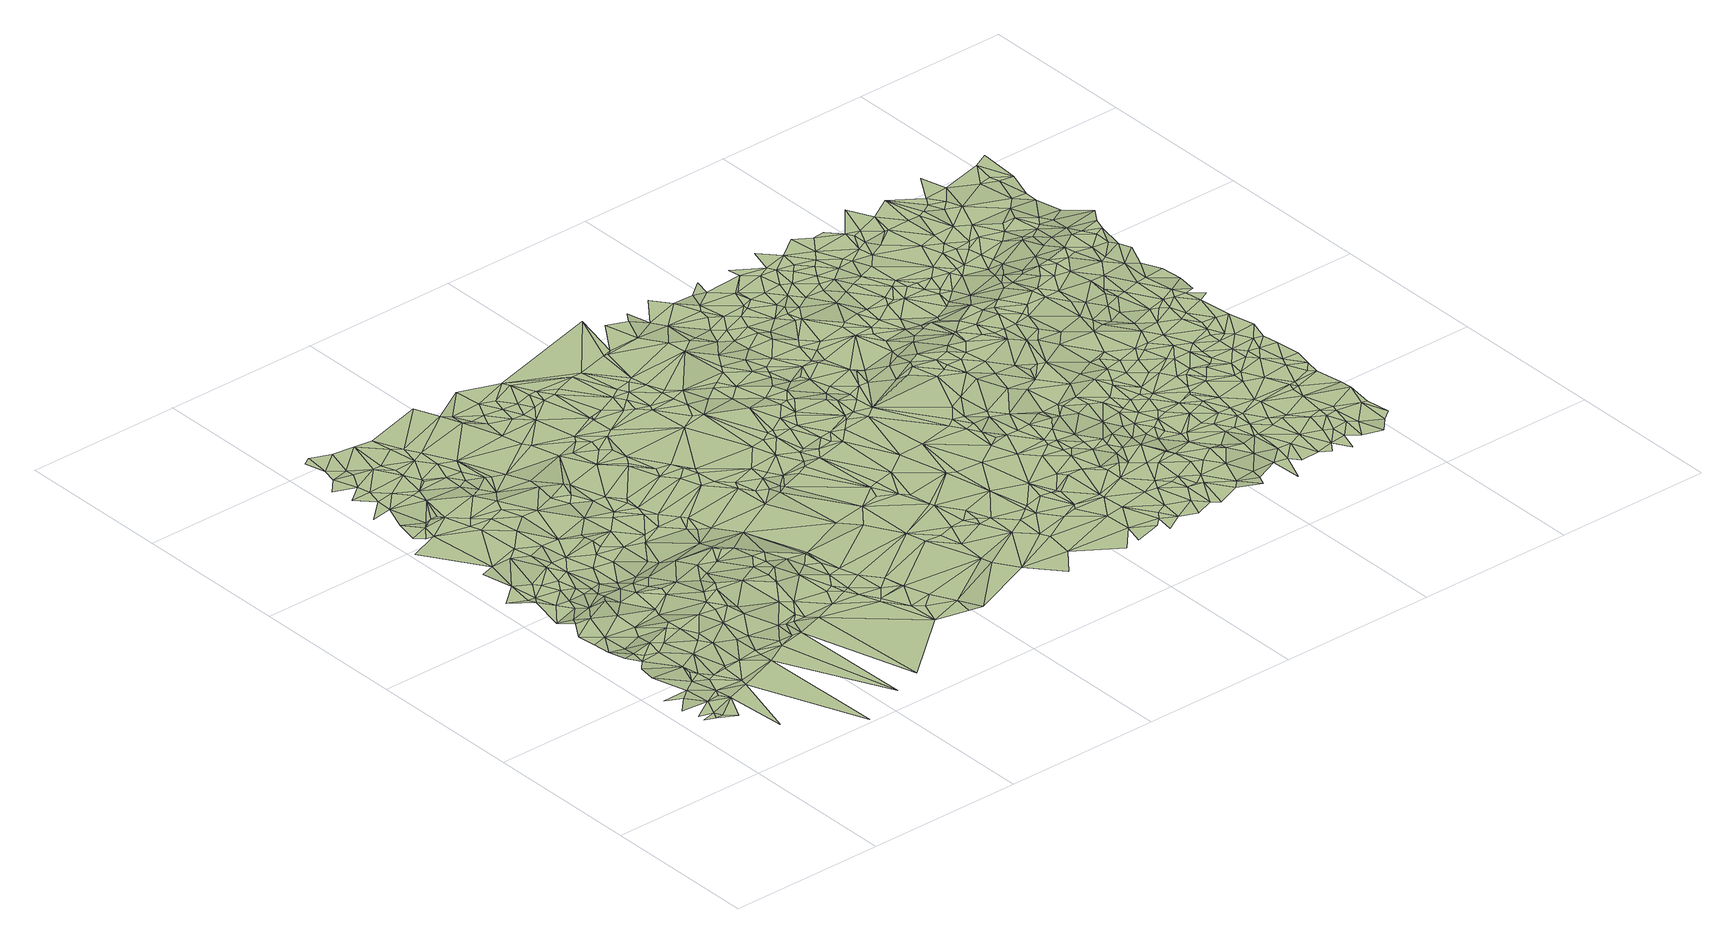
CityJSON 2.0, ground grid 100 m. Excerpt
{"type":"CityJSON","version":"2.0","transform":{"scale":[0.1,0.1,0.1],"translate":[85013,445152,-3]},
"CityObjects":{
"terrain1":{"type":"TINRelief","geometry":[{"type":"CompositeSurface","lod":"2","boundaries":[[[0,1,2]],[[0,2,3]],[[0,4,5]],[[6,3,2]],[[4,7,8]],[[7,9,10]],[[11,0,3]],[[4,9,7]],[[11,3,6]],[[11,4,0]],[[12,9,13]],[[14,9,4]],[[15,16,12]],[[11,17,4]],[[17,14,4]],[[18,19,20]],[[14,13,9]],[[15,12,13]],[[18,16,15]],[[21,20,19]],[[11,14,17]],[[22,19,18]],[[23,24,11]],[[25,22,18]],[[26,21,19]],[[14,27,13]],[[25,18,15]],[[28,29,21]],[[11,24,14]],[[15,13,30]],[[30,13,31]],[[28,32,29]],[[31,13,27]],[[33,19,22]],[[28,21,26]],[[15,30,31]],[[26,19,33]],[[25,33,22]],[[14,34,27]],[[31,27,35]],[[14,24,34]],[[28,36,32]],[[15,31,37]],[[25,15,37]],[[27,34,35]],[[36,38,32]],[[39,28,26]],[[25,40,33]],[[31,35,37]],[[41,42,38]],[[39,26,33]],[[25,37,40]],[[34,43,35]],[[41,38,36]],[[37,35,44]],[[45,28,39]],[[44,35,43]],[[46,42,41]],[[28,47,36]],[[48,49,50]],[[51,33,40]],[[48,42,52]],[[45,47,28]],[[39,33,51]],[[49,53,50]],[[46,52,42]],[[40,37,54]],[[55,34,24]],[[34,56,43]],[[57,41,36]],[[48,58,49]],[[59,55,24]],[[44,43,56]],[[48,52,58]],[[45,39,51]],[[46,41,57]],[[37,44,60]],[[58,53,49]],[[40,54,61]],[[51,40,61]],[[54,37,60]],[[55,56,34]],[[62,36,47]],[[44,56,60]],[[46,63,52]],[[57,36,62]],[[45,51,64]],[[65,58,52]],[[58,66,53]],[[46,57,63]],[[54,67,61]],[[53,68,69]],[[45,70,47]],[[64,51,61]],[[54,60,67]],[[65,52,63]],[[71,66,58]],[[65,71,58]],[[45,64,72]],[[62,47,73]],[[63,57,74]],[[75,60,56]],[[76,77,68]],[[55,78,56]],[[47,70,73]],[[45,72,70]],[[66,79,53]],[[57,62,80]],[[81,56,78]],[[61,67,82]],[[53,79,68]],[[64,61,82]],[[65,63,83]],[[75,56,81]],[[84,67,60]],[[57,85,74]],[[63,74,83]],[[65,86,71]],[[57,80,85]],[[80,62,73]],[[64,82,72]],[[71,87,66]],[[65,83,86]],[[84,60,75]],[[88,89,90]],[[91,78,55]],[[84,82,67]],[[92,90,89]],[[71,86,87]],[[93,83,74]],[[81,78,91]],[[73,70,94]],[[76,89,88]],[[66,87,79]],[[93,74,85]],[[80,73,95]],[[96,75,81]],[[97,91,55]],[[79,98,68]],[[83,99,86]],[[85,80,95]],[[72,100,70]],[[95,73,94]],[[76,68,101]],[[93,99,83]],[[84,75,96]],[[102,96,81]],[[93,85,103]],[[104,72,82]],[[102,81,91]],[[105,92,89]],[[99,87,86]],[[103,85,95]],[[70,100,94]],[[106,107,108]],[[105,106,92]],[[84,109,82]],[[101,68,98]],[[79,87,110]],[[93,103,99]],[[111,89,76]],[[104,100,72]],[[79,110,98]],[[95,94,112]],[[105,89,113]],[[99,114,87]],[[104,82,109]],[[115,84,96]],[[114,110,87]],[[103,95,116]],[[117,94,100]],[[112,94,118]],[[97,119,91]],[[84,120,109]],[[102,91,121]],[[117,118,94]],[[122,76,101]],[[107,123,124]],[[122,111,76]],[[113,89,111]],[[116,95,112]],[[99,103,125]],[[126,96,102]],[[99,127,114]],[[123,128,124]],[[115,120,84]],[[106,129,107]],[[130,131,128]],[[103,116,125]],[[104,109,120]],[[132,98,110]],[[133,106,105]],[[114,132,110]],[[134,113,111]],[[99,125,127]],[[115,96,126]],[[119,121,91]],[[135,112,118]],[[133,105,113]],[[136,100,104]],[[126,102,121]],[[137,117,100]],[[129,123,107]],[[138,116,112]],[[137,118,117]],[[114,127,132]],[[101,98,139]],[[133,113,134]],[[138,112,135]],[[106,140,129]],[[115,141,120]],[[136,137,100]],[[135,118,137]],[[122,142,111]],[[139,98,132]],[[143,104,120]],[[133,134,111]],[[133,140,106]],[[144,130,128]],[[145,125,116]],[[143,136,104]],[[122,101,146]],[[143,120,141]],[[147,121,119]],[[145,116,138]],[[147,126,121]],[[148,149,130]],[[150,127,125]],[[122,146,142]],[[123,151,128]],[[149,152,153]],[[148,130,144]],[[146,101,139]],[[127,154,132]],[[145,150,125]],[[136,155,137]],[[147,119,156]],[[129,157,123]],[[139,132,154]],[[140,158,129]],[[159,141,115]],[[144,128,151]],[[143,160,136]],[[159,115,126]],[[161,111,142]],[[133,158,140]],[[162,126,147]],[[163,138,135]],[[164,135,137]],[[165,119,166]],[[133,111,161]],[[160,155,136]],[[167,152,149]],[[148,167,149]],[[168,143,141]],[[169,127,150]],[[162,147,156]],[[146,170,142]],[[156,119,165]],[[148,144,151]],[[171,145,138]],[[172,154,127]],[[129,158,157]],[[123,157,151]],[[146,139,173]],[[139,154,173]],[[155,174,137]],[[159,126,162]],[[168,160,143]],[[169,172,127]],[[162,156,175]],[[163,135,164]],[[176,150,145]],[[168,141,159]],[[171,138,163]],[[160,177,155]],[[133,178,158]],[[175,156,165]],[[142,170,179]],[[164,137,174]],[[146,173,170]],[[169,150,180]],[[161,142,179]],[[176,180,150]],[[158,181,157]],[[182,181,158]],[[171,176,145]],[[168,177,160]],[[148,151,183]],[[155,177,174]],[[148,183,167]],[[172,184,154]],[[133,161,178]],[[157,185,151]],[[186,162,175]],[[151,185,187]],[[188,173,154]],[[182,158,189]],[[159,162,186]],[[188,170,173]],[[151,187,183]],[[178,189,158]],[[190,169,180]],[[175,165,191]],[[192,154,184]],[[182,189,181]],[[188,179,170]],[[165,166,193]],[[190,172,169]],[[176,190,180]],[[194,174,177]],[[168,159,195]],[[171,163,196]],[[181,197,157]],[[188,154,192]],[[190,184,172]],[[157,197,185]],[[168,198,177]],[[186,175,191]],[[171,196,176]],[[187,185,197]],[[178,161,199]],[[159,186,195]],[[200,161,179]],[[201,164,174]],[[200,199,161]],[[198,194,177]],[[202,163,164]],[[168,195,203]],[[183,187,204]],[[181,189,205]],[[178,199,206]],[[190,192,184]],[[168,203,198]],[[178,206,189]],[[204,187,197]],[[181,205,197]],[[176,207,190]],[[201,174,194]],[[176,196,207]],[[208,179,188]],[[202,196,163]],[[206,209,189]],[[210,199,200]],[[208,200,179]],[[210,206,199]],[[186,191,211]],[[201,212,164]],[[165,213,191]],[[186,214,195]],[[189,209,205]],[[215,183,204]],[[202,164,212]],[[203,195,216]],[[217,188,192]],[[198,218,194]],[[198,203,216]],[[210,209,206]],[[190,219,192]],[[204,197,220]],[[221,188,217]],[[208,188,221]],[[201,194,222]],[[207,219,190]],[[210,200,223]],[[205,224,197]],[[186,211,214]],[[215,204,220]],[[165,193,213]],[[220,197,224]],[[194,225,222]],[[198,216,226]],[[196,227,207]],[[216,195,214]],[[194,218,225]],[[228,205,209]],[[198,226,218]],[[229,223,200]],[[210,228,209]],[[201,222,212]],[[211,191,230]],[[208,231,200]],[[228,224,205]],[[210,223,228]],[[232,192,219]],[[229,200,231]],[[212,222,225]],[[233,230,191]],[[217,192,234]],[[233,191,213]],[[235,196,202]],[[221,217,236]],[[232,234,192]],[[229,228,223]],[[235,227,196]],[[237,219,207]],[[226,238,218]],[[214,211,239]],[[239,211,230]],[[218,238,225]],[[208,221,240]],[[226,216,241]],[[237,207,227]],[[236,217,234]],[[240,221,236]],[[216,214,241]],[[237,232,219]],[[239,230,242]],[[208,240,231]],[[242,230,233]],[[226,241,238]],[[233,213,243]],[[193,244,213]],[[214,239,245]],[[202,212,246]],[[212,225,246]],[[247,215,220]],[[244,243,213]],[[245,239,242]],[[232,248,234]],[[249,236,234]],[[235,202,250]],[[242,233,251]],[[252,220,224]],[[249,240,236]],[[237,253,232]],[[233,243,251]],[[193,254,244]],[[237,227,255]],[[256,214,245]],[[241,214,256]],[[246,225,238]],[[250,202,257]],[[258,248,232]],[[249,234,248]],[[258,232,253]],[[228,259,224]],[[235,260,227]],[[227,260,255]],[[237,255,253]],[[261,228,229]],[[262,245,242]],[[263,229,231]],[[202,246,257]],[[264,238,241]],[[244,265,243]],[[235,250,266]],[[262,242,251]],[[258,267,248]],[[258,253,267]],[[268,256,245]],[[193,269,254]],[[251,243,270]],[[235,266,260]],[[244,254,271]],[[263,231,240]],[[264,241,256]],[[250,257,266]],[[246,238,264]],[[268,245,272]],[[262,272,245]],[[193,273,269]],[[270,243,265]],[[264,256,268]],[[263,240,249]],[[244,271,265]],[[252,247,220]],[[262,251,274]],[[275,249,248]],[[252,224,259]],[[251,270,274]],[[254,269,271]],[[276,268,272]],[[277,259,228]],[[264,268,276]],[[261,277,228]],[[278,261,229]],[[246,264,276]],[[278,229,263]],[[274,270,265]],[[279,248,267]],[[253,280,267]],[[255,281,253]],[[269,273,282]],[[255,260,283]],[[263,249,275]],[[266,283,260]],[[257,246,284]],[[266,257,285]],[[275,248,279]],[[286,252,259]],[[246,276,287]],[[286,259,288]],[[277,289,259]],[[279,267,280]],[[276,272,290]],[[262,291,272]],[[253,281,280]],[[288,259,289]],[[263,275,292]],[[262,274,291]],[[255,283,281]],[[274,265,293]],[[271,294,265]],[[278,263,295]],[[286,288,296]],[[269,294,271]],[[263,292,295]],[[296,288,289]],[[261,297,277]],[[286,298,252]],[[278,297,261]],[[277,299,289]],[[269,282,300]],[[257,284,285]],[[266,285,283]],[[292,275,301]],[[275,279,302]],[[246,287,284]],[[286,296,303]],[[275,302,304]],[[296,289,299]],[[278,295,305]],[[275,306,301]],[[307,279,280]],[[277,297,299]],[[307,302,279]],[[275,304,306]],[[292,301,308]],[[292,308,295]],[[276,290,287]],[[278,305,297]],[[286,303,298]],[[304,302,307]],[[272,291,290]],[[296,299,309]],[[307,280,310]],[[281,311,280]],[[303,296,309]],[[305,295,308]],[[283,312,281]],[[293,265,294]],[[274,293,291]],[[304,307,310]],[[310,280,311]],[[309,299,313]],[[283,285,314]],[[269,300,294]],[[297,313,299]],[[283,314,312]],[[315,301,306]],[[315,308,301]],[[281,312,311]],[[315,306,304]],[[284,316,285]],[[303,309,317]],[[315,305,308]],[[282,318,300]],[[284,287,319]],[[314,285,320]],[[284,321,316]],[[309,313,322]],[[310,311,323]],[[311,312,323]],[[316,320,285]],[[297,324,313]],[[284,319,321]],[[317,309,322]],[[305,325,297]],[[315,326,305]],[[303,327,298]],[[313,324,322]],[[303,317,327]],[[314,328,312]],[[316,329,320]],[[314,320,328]],[[287,290,330]],[[331,305,326]],[[297,332,324]],[[328,323,312]],[[316,321,329]],[[319,287,330]],[[319,333,321]],[[331,325,305]],[[304,310,334]],[[317,322,335]],[[325,332,297]],[[319,336,333]],[[337,322,324]],[[315,304,334]],[[290,291,330]],[[321,333,329]],[[293,294,338]],[[293,339,291]],[[320,329,328]],[[310,323,334]],[[319,330,336]],[[317,335,327]],[[332,337,324]],[[335,322,337]],[[293,338,339]],[[331,340,325]],[[336,341,333]],[[333,341,329]],[[315,334,326]],[[328,329,342]],[[343,337,332]],[[344,291,339]],[[331,345,340]],[[325,340,345]],[[325,346,332]],[[331,326,347]],[[329,341,342]],[[335,337,343]],[[328,348,323]],[[349,294,300]],[[344,339,338]],[[343,332,346]],[[336,350,341]],[[325,345,346]],[[349,300,318]],[[349,338,294]],[[336,330,351]],[[352,330,291]],[[331,347,345]],[[334,323,348]],[[343,346,353]],[[328,342,354]],[[355,291,344]],[[326,356,347]],[[336,351,350]],[[357,318,358]],[[342,341,354]],[[335,359,327]],[[344,338,360]],[[335,343,359]],[[326,334,361]],[[362,341,350]],[[326,361,356]],[[363,346,345]],[[351,330,364]],[[352,291,355]],[[365,364,330]],[[363,353,346]],[[347,363,345]],[[328,354,348]],[[360,338,349]],[[343,353,359]],[[362,366,341]],[[352,365,330]],[[341,366,354]],[[362,350,351]],[[367,344,360]],[[349,318,368]],[[357,369,318]],[[355,344,367]],[[347,356,370]],[[351,364,365]],[[347,370,363]],[[369,368,318]],[[363,359,353]],[[327,359,371]],[[367,360,372]],[[356,361,373]],[[356,373,370]],[[362,351,374]],[[361,334,375]],[[376,351,365]],[[354,377,348]],[[362,374,366]],[[334,348,378]],[[355,367,379]],[[352,380,365]],[[367,372,379]],[[366,381,354]],[[382,360,349]],[[372,360,382]],[[363,370,383]],[[376,374,351]],[[363,384,359]],[[373,383,370]],[[334,378,375]],[[363,383,384]],[[374,381,366]],[[372,382,379]],[[378,348,377]],[[361,385,373]],[[381,386,354]],[[354,386,377]],[[387,365,380]],[[376,365,387]],[[361,375,388]],[[389,382,349]],[[389,349,368]],[[384,371,359]],[[376,387,374]],[[373,390,383]],[[374,391,381]],[[361,388,385]],[[392,386,381]],[[378,388,375]],[[391,392,381]],[[383,393,384]],[[378,377,394]],[[395,352,355]],[[384,393,371]],[[377,386,394]],[[373,385,390]],[[395,380,352]],[[396,355,379]],[[396,379,382]],[[327,371,397]],[[383,398,393]],[[383,390,398]],[[399,382,389]],[[386,400,394]],[[401,389,368]],[[402,368,369]],[[403,386,392]],[[393,404,371]],[[374,405,391]],[[406,392,391]],[[387,380,395]],[[357,407,369]],[[387,405,374]],[[408,388,378]],[[409,378,394]],[[403,400,386]],[[410,385,388]],[[411,398,390]],[[393,398,404]],[[410,390,385]],[[406,403,392]],[[396,382,399]],[[412,413,357]],[[401,368,402]],[[409,394,400]],[[371,404,414]],[[396,395,355]],[[401,399,389]],[[410,411,390]],[[406,391,415]],[[410,388,408]],[[415,391,405]],[[416,408,378]],[[403,417,400]],[[416,378,409]],[[418,399,401]],[[409,400,417]],[[406,419,403]],[[420,405,387]],[[402,369,407]],[[396,399,418]],[[357,413,407]],[[420,387,395]],[[419,417,403]],[[406,415,421]],[[404,422,414]],[[415,405,421]],[[406,421,419]],[[410,408,423]],[[424,418,401]],[[371,414,397]],[[401,402,425]],[[419,426,417]],[[396,427,395]],[[423,408,416]],[[428,398,411]],[[428,404,398]],[[421,405,429]],[[420,429,405]],[[430,414,422]],[[409,417,431]],[[396,418,432]],[[428,411,410]],[[433,410,423]],[[416,409,434]],[[424,401,425]],[[426,435,417]],[[402,407,436]],[[425,402,436]],[[431,417,435]],[[437,419,421]],[[424,432,418]],[[404,438,422]],[[434,409,431]],[[439,420,395]],[[423,416,440]],[[396,441,427]],[[437,426,419]],[[439,395,427]],[[442,443,413]],[[444,421,429]],[[445,410,433]],[[430,397,414]],[[416,434,440]],[[433,423,440]],[[446,430,422]],[[396,432,441]],[[424,425,447]],[[437,435,426]],[[448,431,435]],[[449,429,420]],[[444,437,421]],[[424,447,432]],[[434,431,448]],[[413,450,407]],[[445,428,410]],[[439,427,441]],[[451,447,425]],[[448,435,452]],[[453,436,407]],[[425,436,453]],[[428,438,404]],[[439,449,420]],[[445,433,440]],[[454,432,447]],[[413,443,455]],[[440,434,456]],[[449,444,429]],[[454,447,451]],[[434,448,457]],[[413,455,450]],[[446,422,438]],[[451,425,458]],[[446,459,430]],[[452,435,460]],[[437,460,435]],[[448,452,457]],[[453,407,450]],[[456,434,457]],[[444,461,437]],[[425,453,458]],[[454,462,432]],[[445,440,463]],[[449,461,444]],[[440,456,464]],[[454,451,465]],[[441,432,466]],[[445,467,428]],[[468,469,455]],[[439,441,470]],[[450,455,471]],[[461,472,437]],[[463,440,464]],[[473,457,452]],[[445,463,467]],[[437,472,460]],[[465,451,458]],[[474,456,457]],[[473,452,460]],[[454,465,462]],[[471,455,469]],[[439,475,449]],[[476,461,449]],[[446,477,459]],[[467,478,428]],[[450,471,479]],[[474,464,456]],[[480,432,462]],[[453,450,481]],[[482,472,461]],[[428,483,438]],[[473,460,472]],[[441,466,470]],[[467,463,484]],[[466,432,480]],[[476,482,461]],[[485,463,464]],[[467,484,478]],[[479,471,469]],[[446,438,486]],[[474,457,487]],[[439,470,488]],[[487,457,473]],[[458,453,489]],[[474,485,464]],[[475,476,449]],[[450,479,481]],[[446,490,477]],[[491,463,485]],[[439,488,475]],[[473,472,492]],[[465,458,493]],[[428,478,494]],[[491,484,463]],[[482,492,472]],[[465,493,462]],[[428,494,483]],[[446,486,490]],[[486,438,483]],[[495,473,492]],[[496,474,487]],[[453,481,489]],[[495,487,473]],[[497,479,469]],[[498,485,474]],[[499,497,469]],[[500,478,484]],[[458,501,493]],[[477,490,502]],[[476,503,482]],[[491,485,498]],[[504,484,491]],[[498,474,496]],[[486,483,505]],[[506,476,475]],[[458,489,501]],[[494,505,483]],[[466,507,470]],[[482,503,492]],[[488,470,508]],[[462,493,509]],[[480,462,509]],[[508,470,510]],[[479,511,481]],[[495,492,503]],[[498,496,487]],[[512,494,478]],[[470,507,510]],[[506,475,488]],[[500,484,504]],[[500,512,478]],[[504,491,498]],[[497,511,479]],[[466,480,513]],[[476,514,503]],[[515,486,505]],[[488,508,516]],[[494,515,505]],[[506,517,476]],[[499,518,497]],[[508,510,507]],[[495,519,487]],[[506,488,516]],[[489,481,520]],[[521,493,501]],[[521,509,493]],[[466,522,507]],[[511,520,481]],[[523,498,487]],[[480,509,524]],[[466,513,522]],[[495,503,519]],[[525,490,486]],[[506,516,526]],[[480,524,513]],[[504,498,527]],[[476,528,514]],[[512,529,494]],[[530,511,497]],[[531,501,489]],[[494,529,515]],[[532,508,507]],[[516,508,532]],[[523,487,519]],[[533,500,504]],[[530,497,518]],[[506,526,517]],[[521,501,531]],[[534,486,515]],[[511,535,520]],[[523,527,498]],[[536,524,509]],[[537,509,521]],[[500,538,512]],[[539,503,514]],[[507,522,540]],[[517,541,476]],[[526,516,532]],[[530,535,511]],[[525,542,490]],[[476,543,528]],[[531,489,544]],[[545,504,527]],[[546,513,524]],[[547,489,520]],[[532,507,540]],[[519,503,539]],[[546,522,513]],[[536,509,537]],[[546,524,536]],[[548,486,534]],[[548,525,486]],[[476,541,543]],[[533,504,545]],[[523,549,527]],[[550,551,518]],[[552,529,512]],[[547,544,489]],[[553,521,531]],[[533,538,500]],[[554,520,535]],[[551,530,518]],[[526,555,517]],[[556,515,529]],[[526,532,557]],[[558,539,514]],[[523,519,549]],[[553,537,521]],[[522,559,540]],[[530,554,535]],[[538,552,512]],[[556,534,515]],[[560,546,536]],[[526,557,555]],[[527,549,561]],[[519,539,558]],[[546,562,522]],[[532,540,563]],[[560,536,537]],[[530,564,554]],[[545,527,561]],[[553,531,544]],[[565,520,554]],[[551,564,530]],[[566,514,528]],[[558,514,566]],[[563,540,559]],[[562,559,522]],[[547,520,565]],[[532,563,557]],[[550,567,551]],[[548,534,556]],[[517,555,541]],[[568,546,560]],[[552,569,529]],[[533,570,538]],[[533,545,571]],[[556,529,569]],[[568,562,546]],[[572,525,548]],[[538,570,552]],[[553,573,537]],[[574,554,564]],[[575,553,544]],[[533,571,570]],[[560,537,576]],[[572,548,556]],[[551,574,564]],[[528,543,577]],[[545,561,578]],[[576,537,573]],[[579,544,547]],[[545,578,571]],[[575,573,553]],[[568,560,576]],[[580,563,559]],[[549,519,581]],[[562,582,559]],[[572,583,525]],[[541,577,543]],[[555,557,584]],[[566,528,585]],[[581,519,558]],[[528,577,585]],[[565,554,586]],[[579,575,544]],[[574,586,554]],[[570,587,552]],[[551,588,574]],[[551,567,588]],[[549,581,561]],[[589,547,565]],[[572,556,590]],[[552,587,569]],[[580,559,582]],[[591,557,563]],[[568,592,562]],[[555,593,541]],[[556,569,590]],[[558,566,594]],[[570,571,595]],[[541,596,577]],[[597,573,575]],[[580,598,563]],[[597,576,573]],[[579,547,589]],[[562,592,582]],[[572,599,583]],[[578,561,581]],[[567,600,588]],[[566,585,601]],[[555,584,593]],[[571,578,602]],[[565,586,603]],[[589,565,603]],[[604,568,576]],[[570,595,587]],[[591,584,557]],[[541,593,596]],[[587,605,569]],[[580,582,598]],[[577,606,585]],[[569,605,590]],[[574,607,586]],[[588,608,574]],[[577,596,606]],[[579,609,575]],[[597,575,609]],[[598,582,592]],[[581,558,594]],[[566,601,594]],[[572,590,610]],[[571,602,595]],[[572,610,599]],[[611,592,568]],[[612,563,598]],[[579,589,613]],[[601,585,614]],[[588,600,615]],[[574,608,607]],[[589,603,613]],[[604,576,597]],[[603,586,607]],[[583,599,616]],[[617,596,593]],[[585,606,614]],[[617,606,596]],[[604,611,568]],[[612,591,563]],[[618,590,605]],[[588,615,619]],[[595,620,587]],[[621,598,592]],[[587,622,605]],[[579,613,623]],[[588,619,608]],[[578,624,602]],[[579,625,609]],[[578,581,624]],[[626,597,609]],[[627,593,584]],[[595,602,620]],[[628,617,593]],[[613,603,629]],[[620,630,587]],[[610,590,618]],[[628,606,617]],[[604,597,626]],[[611,631,592]],[[618,605,622]],[[621,592,631]],[[603,607,632]],[[579,623,625]],[[591,627,584]],[[587,630,622]],[[601,614,633]],[[612,598,621]],[[634,614,606]],[[601,633,594]],[[632,607,608]],[[623,613,629]],[[581,594,635]],[[636,610,618]],[[620,602,637]],[[626,609,638]],[[638,609,625]],[[628,634,606]],[[628,593,639]],[[629,603,632]],[[627,639,593]],[[620,637,630]],[[640,619,615]],[[604,641,611]],[[635,594,633]],[[599,610,642]],[[624,643,602]],[[611,641,631]],[[636,618,644]],[[581,635,645]],[[618,622,644]],[[634,646,614]],[[604,626,647]],[[648,621,631]],[[623,649,625]],[[619,650,608]],[[633,614,646]],[[624,581,651]],[[638,625,649]],[[632,608,652]],[[581,645,651]],[[653,627,591]],[[653,591,612]],[[628,654,634]],[[630,655,622]],[[626,638,647]],[[636,642,610]],[[623,656,649]],[[623,629,657]],[[628,639,654]],[[623,657,656]],[[648,631,641]],[[630,637,655]],[[624,651,643]],[[604,658,641]],[[644,622,655]],[[604,647,658]],[[629,632,659]],[[612,621,660]],[[650,652,608]],[[635,633,661]],[[634,654,646]],[[602,662,637]],[[640,650,619]],[[632,652,663]],[[602,643,662]],[[659,632,663]],[[664,645,635]],[[627,665,639]],[[629,666,657]],[[638,649,667]],[[636,644,668]],[[647,638,669]],[[648,660,621]],[[656,667,649]],[[659,663,652]],[[648,641,658]],[[656,657,667]],[[664,651,645]],[[653,665,627]],[[637,670,655]],[[664,635,661]],[[671,643,651]],[[638,667,669]],[[672,673,640]],[[636,668,642]],[[674,646,654]],[[653,612,660]],[[647,675,658]],[[633,646,676]],[[647,669,675]],[[644,655,677]],[[659,652,678]],[[629,659,679]],[[661,633,676]],[[629,679,666]],[[648,658,680]],[[650,678,652]],[[637,662,670]],[[671,662,643]],[[671,651,681]],[[664,681,651]],[[675,680,658]],[[668,644,677]],[[682,654,639]],[[674,676,646]],[[683,650,640]],[[653,684,665]],[[685,657,666]],[[655,670,686]],[[669,667,687]],[[664,661,688]],[[675,669,689]],[[679,659,678]],[[683,640,673]],[[685,667,657]],[[677,655,686]],[[665,682,639]],[[661,676,688]],[[675,689,680]],[[682,674,654]],[[648,680,690]],[[653,691,684]],[[648,690,660]],[[692,671,681]],[[693,687,667]],[[642,694,695]],[[650,696,678]],[[664,697,681]],[[684,691,665]],[[698,666,679]],[[699,666,698]],[[692,662,671]],[[700,676,674]],[[653,660,701]],[[664,688,702]],[[662,703,670]],[[668,694,642]],[[699,685,666]],[[669,687,704]],[[693,667,685]],[[683,696,650]],[[669,704,689]],[[664,702,697]],[[668,677,705]],[[706,688,676]],[[679,678,696]],[[700,674,707]],[[653,701,691]],[[670,708,686]],[[673,709,710]],[[706,676,700]],[[677,686,705]],[[706,702,688]],[[680,689,711]],[[703,708,670]],[[683,673,710]],[[692,681,712]],[[712,681,697]],[[682,707,674]],[[692,713,662]],[[668,705,694]],[[690,680,711]],[[714,687,693]],[[698,679,715]],[[660,690,716]],[[691,717,665]],[[713,703,662]],[[701,660,716]],[[679,696,715]],[[704,718,689]],[[683,719,696]],[[706,700,720]],[[718,711,689]],[[710,709,721]],[[722,702,706]],[[714,693,685]],[[714,704,687]],[[665,717,682]],[[723,697,702]],[[683,710,719]],[[700,707,724]],[[725,705,686]],[[699,698,726]],[[699,726,685]],[[727,686,708]],[[720,700,724]],[[682,728,707]],[[729,690,711]],[[730,718,704]],[[725,686,727]],[[722,706,720]],[[691,701,717]],[[715,696,731]],[[723,702,722]],[[732,713,692]],[[732,692,712]],[[703,733,708]],[[707,728,724]],[[731,696,719]],[[698,715,734]],[[735,711,718]],[[730,704,714]],[[713,733,703]],[[729,711,735]],[[730,735,718]],[[714,685,736]],[[737,712,697]],[[738,694,705]],[[739,705,725]],[[740,716,690]],[[682,741,728]],[[726,698,734]],[[710,742,719]],[[726,736,685]],[[737,697,723]],[[710,721,742]],[[740,690,729]],[[701,716,743]],[[727,708,733]],[[715,731,734]],[[728,741,724]],[[682,717,741]],[[738,744,694]],[[731,719,745]],[[732,712,746]],[[701,747,717]],[[748,749,721]],[[739,738,705]],[[713,750,733]],[[725,727,751]],[[732,750,713]],[[752,729,735]],[[745,719,742]],[[730,714,753]],[[714,736,754]],[[737,746,712]],[[721,749,742]],[[739,725,751]],[[722,720,755]],[[726,754,736]],[[743,716,740]],[[720,724,756]],[[752,740,729]],[[757,734,731]],[[723,722,755]],[[714,754,758]],[[726,734,759]],[[701,760,747]],[[701,743,760]],[[717,761,741]],[[741,762,724]],[[763,727,733]],[[730,764,735]],[[726,759,754]],[[714,758,753]],[[765,731,745]],[[757,731,765]],[[766,732,746]],[[737,723,767]],[[759,734,757]],[[763,751,727]],[[766,750,732]],[[768,733,750]],[[730,753,769]],[[752,735,770]],[[766,746,737]],[[717,747,771]],[[739,751,772]],[[739,772,738]],[[720,756,755]],[[745,742,773]],[[774,743,740]],[[756,724,762]],[[723,755,767]],[[741,761,762]],[[717,771,761]],[[775,742,749]],[[759,776,754]],[[758,754,776]],[[768,763,733]],[[777,740,752]],[[765,745,773]],[[730,769,778]],[[735,764,770]],[[758,776,753]],[[766,768,750]],[[763,772,751]],[[779,780,749]],[[774,740,777]],[[730,778,764]],[[759,757,781]],[[766,737,782]],[[737,767,783]],[[774,784,743]],[[784,760,743]],[[757,765,785]],[[786,738,772]],[[787,747,760]],[[775,749,788]],[[742,789,773]],[[767,755,790]],[[775,789,742]],[[749,780,788]],[[765,773,791]],[[787,771,747]],[[752,770,792]],[[761,793,762]],[[759,781,776]],[[737,794,782]],[[756,762,795]],[[771,796,761]],[[777,752,792]],[[766,797,768]],[[737,783,794]],[[798,772,763]],[[774,777,784]],[[799,753,776]],[[769,753,799]],[[767,790,783]],[[768,800,763]],[[786,801,738]],[[765,791,785]],[[766,782,797]],[[796,793,761]],[[781,757,785]],[[795,762,793]],[[755,756,802]],[[786,772,798]],[[773,789,791]],[[790,755,803]],[[798,763,800]],[[769,804,778]],[[756,795,802]],[[787,796,771]],[[768,797,805]],[[769,799,804]],[[782,806,797]],[[768,805,800]],[[782,794,806]],[[775,788,807]],[[770,764,808]],[[790,809,783]],[[810,788,780]],[[784,811,760]],[[794,783,812]],[[755,802,803]],[[784,777,813]],[[775,807,789]],[[787,760,811]],[[810,780,814]],[[792,770,808]],[[795,793,815]],[[777,792,813]],[[790,803,809]],[[776,781,816]],[[778,817,764]],[[815,793,796]],[[799,776,816]],[[812,783,809]],[[791,789,818]],[[804,819,778]],[[802,795,815]],[[786,820,801]],[[799,821,804]],[[806,822,797]],[[806,794,822]],[[810,807,788]],[[786,798,823]],[[794,812,822]],[[798,800,823]],[[785,791,824]],[[821,819,804]],[[800,805,825]],[[808,764,817]],[[807,818,789]],[[778,819,817]],[[826,810,814]],[[784,813,811]],[[787,827,796]],[[828,813,792]],[[828,792,808]],[[797,829,805]],[[830,826,814]],[[799,831,821]],[[791,818,824]],[[781,785,832]],[[803,802,833]],[[800,825,823]],[[815,796,834]],[[812,809,835]],[[821,836,819]],[[810,837,807]],[[797,822,829]],[[799,816,831]],[[786,838,820]],[[837,818,807]],[[839,809,803]],[[826,837,810]],[[787,811,827]],[[840,802,815]],[[812,835,822]],[[786,823,838]],[[781,841,816]],[[821,831,836]],[[829,825,805]],[[828,842,813]],[[785,824,843]],[[834,796,827]],[[837,844,818]],[[836,845,819]],[[833,802,840]],[[846,803,833]],[[819,847,817]],[[830,848,826]],[[824,818,844]],[[828,808,849]],[[785,843,832]],[[849,808,817]],[[823,825,850]],[[839,835,809]],[[781,832,841]],[[851,811,813]],[[831,816,852]],[[820,838,853]],[[840,815,834]],[[819,845,847]],[[829,822,835]],[[828,849,842]],[[851,813,842]],[[826,854,837]],[[846,855,803]],[[839,803,855]],[[856,827,811]],[[836,831,857]],[[856,811,858]],[[816,841,852]],[[850,825,859]],[[836,857,845]],[[860,823,850]],[[849,817,847]],[[860,838,823]],[[837,854,844]],[[851,858,811]],[[826,848,854]],[[831,852,857]],[[846,833,861]],[[833,840,861]],[[862,843,824]],[[845,863,847]],[[840,834,864]],[[845,857,863]],[[865,829,835]],[[865,835,839]],[[834,827,866]],[[829,867,825]],[[861,840,864]],[[832,843,862]],[[856,858,868]],[[842,849,869]],[[867,859,825]],[[847,863,870]],[[860,850,871]],[[872,841,832]],[[851,842,869]],[[846,861,873]],[[824,844,874]],[[864,834,875]],[[856,876,827]],[[860,871,838]],[[872,832,862]],[[834,866,875]],[[849,847,877]],[[846,873,855]],[[865,839,878]],[[851,879,858]],[[880,854,848]],[[881,857,852]],[[879,868,858]],[[827,876,866]],[[847,870,877]],[[850,859,882]],[[865,883,829]],[[884,852,841]],[[839,855,885]],[[869,849,877]],[[874,844,854]],[[886,862,824]],[[861,864,887]],[[857,888,863]],[[873,861,889]],[[850,882,871]],[[878,839,885]],[[856,868,890]],[[888,870,863]],[[880,891,854]],[[866,876,875]],[[872,892,841]],[[829,883,867]],[[865,878,883]],[[856,890,876]],[[884,881,852]],[[851,869,893]],[[864,875,894]],[[861,887,889]],[[838,871,895]],[[851,893,879]],[[896,872,862]],[[879,897,868]],[[881,888,857]],[[867,898,859]],[[882,859,898]],[[877,870,899]],[[873,900,855]],[[886,824,874]],[[891,874,854]],[[884,841,892]],[[873,889,901]],[[887,864,894]],[[890,868,897]],[[885,855,900]],[[888,899,870]],[[872,902,892]],[[869,877,903]],[[878,904,883]],[[873,901,900]],[[878,885,905]],[[896,862,886]],[[906,871,882]],[[896,902,872]],[[875,876,907]],[[908,888,881]],[[908,881,884]],[[883,909,867]],[[910,877,899]],[[889,887,911]],[[879,912,897]],[[869,913,893]],[[901,889,911]],[[879,893,912]],[[890,914,876]],[[906,895,871]],[[894,875,915]],[[878,916,904]],[[906,882,898]],[[885,900,917]],[[884,892,918]],[[883,904,909]],[[903,877,910]],[[878,905,916]],[[911,887,894]],[[867,919,898]],[[885,917,905]],[[908,884,920]],[[890,897,921]],[[869,903,913]],[[867,909,919]],[[920,884,918]],[[922,892,902]],[[915,875,907]],[[923,899,888]],[[876,914,907]],[[908,924,888]],[[918,892,922]],[[896,922,902]],[[910,899,925]],[[897,912,921]],[[890,921,914]],[[901,926,900]],[[927,906,898]],[[893,928,912]],[[911,894,929]],[[901,911,926]],[[903,910,925]],[[927,898,919]],[[904,930,909]],[[908,920,924]],[[925,899,923]],[[931,893,913]],[[904,916,930]],[[929,894,915]],[[924,923,888]],[[931,928,893]],[[932,918,922]],[[933,920,918]],[[914,921,934]],[[914,934,907]],[[913,903,935]],[[911,929,936]],[[905,937,916]],[[905,917,938]],[[912,939,921]],[[911,936,926]],[[933,918,932]],[[909,940,919]],[[917,900,941]],[[921,939,934]],[[942,913,935]],[[943,903,925]],[[944,924,920]],[[942,931,913]],[[930,916,937]],[[909,930,940]],[[928,945,912]],[[935,903,943]],[[915,907,946]],[[933,944,920]],[[907,934,946]],[[927,947,906]],[[927,919,948]],[[929,915,949]],[[912,945,939]],[[941,900,926]],[[939,946,934]],[[931,945,928]],[[936,929,949]],[[942,935,943]],[[950,925,923]],[[905,938,937]],[[951,923,924]],[[948,919,940]],[[917,941,938]],[[942,952,931]],[[950,943,925]],[[927,948,947]],[[936,953,926]],[[944,951,924]],[[915,946,954]],[[915,954,949]],[[931,952,945]],[[930,937,955]],[[945,956,939]],[[956,946,939]],[[936,949,953]],[[930,955,940]],[[950,923,951]],[[957,942,943]],[[958,948,940]],[[958,947,948]],[[941,926,959]],[[926,953,959]],[[957,952,942]],[[938,960,937]],[[952,961,945]],[[953,949,962]],[[957,943,950]],[[962,949,954]],[[945,961,956]],[[937,960,955]],[[958,963,947]],[[958,940,964]],[[938,941,965]],[[938,965,960]],[[956,966,946]],[[954,946,966]],[[957,967,952]],[[967,961,952]],[[941,959,968]],[[958,964,963]],[[963,969,947]],[[955,970,940]],[[961,971,956]],[[953,962,972]],[[953,973,959]],[[972,962,954]],[[941,968,965]],[[940,970,964]],[[960,974,955]],[[972,954,975]],[[968,959,973]],[[956,971,966]],[[975,954,966]],[[957,976,967]],[[967,977,961]],[[963,964,978]],[[960,965,979]],[[980,953,972]],[[980,973,953]],[[963,978,969]],[[979,965,968]],[[981,971,961]],[[981,961,977]],[[979,968,973]],[[978,964,970]],[[972,975,982]],[[960,983,974]],[[984,966,971]],[[985,975,966]],[[955,974,986]],[[960,979,983]],[[955,986,970]],[[987,984,971]],[[981,987,971]],[[988,973,980]],[[989,980,972]],[[978,990,969]],[[985,982,975]],[[988,979,973]],[[989,972,982]],[[978,970,990]],[[991,966,984]],[[992,983,979]],[[988,980,993]],[[986,974,983]],[[989,993,980]],[[992,979,988]],[[985,966,991]],[[969,990,994]],[[992,995,983]],[[996,982,985]],[[992,988,997]],[[996,989,982]],[[996,993,989]],[[995,986,983]],[[988,993,998]],[[992,997,995]],[[970,999,990]],[[970,986,1000]],[[996,998,993]],[[970,1000,999]],[[1001,997,988]],[[1002,995,997]],[[1003,986,995]],[[1001,988,998]],[[1003,1000,986]],[[1002,1003,995]],[[1002,997,1001]],[[999,1004,990]],[[999,1000,1005]],[[1003,1006,1000]],[[1006,1005,1000]],[[999,1005,1007]],[[999,1007,1004]],[[1008,1005,1006]],[[1008,1007,1005]],[[1008,1004,1007]],[[1008,1009,1004]]]}]}
},
"vertices":[
[188,600,35],[101,580,36],[161,550,37],[210,550,38],[245,720,32],[104,630,32],[275,490,37],[155,820,39],[69,730,36],[221,870,42],[57,870,38],[362,660,37],[108,1030,91],[301,920,44],[355,780,31],[345,1050,58],[122,1140,92],[332,730,31],[177,1200,91],[193,1290,89],[132,1290,84],[147,1450,43],[228,1240,91],[391,270,36],[512,710,39],[306,1210,91],[238,1420,44],[400,890,31],[221,1570,53],[130,1550,49],[351,1000,48],[377,960,47],[118,1670,50],[336,1320,90],[528,760,33],[451,910,31],[285,1770,55],[471,1110,62],[188,1780,55],[372,1460,47],[395,1270,91],[213,1830,47],[144,1890,22],[544,920,30],[556,940,31],[412,1540,56],[325,1950,18],[388,1660,85],[202,2130,23],[181,2180,21],[68,2230,23],[507,1380,90],[265,2040,20],[210,2350,19],[564,1180,81],[784,810,38],[654,930,32],[371,1880,38],[227,2170,21],[808,0,28],[632,1130,59],[557,1320,91],[464,1850,58],[356,2030,18],[556,1420,91],[382,2140,23],[308,2290,21],[606,1220,90],[245,2560,32],[157,2530,32],[613,1600,63],[338,2250,20],[598,1550,55],[513,1780,61],[468,2040,11],[771,1090,44],[204,3010,32],[9,2940,28],[785,900,33],[377,2560,32],[523,1930,29],[787,950,34],[733,1370,92],[461,2100,23],[802,1240,68],[518,1980,20],[438,2220,22],[481,2370,22],[154,3020,32],[230,3110,31],[107,3070,31],[929,890,38],[140,3220,30],[536,2050,14],[644,1800,64],[623,1910,45],[855,1090,35],[1125,130,28],[459,2620,32],[531,2260,25],[754,1670,68],[448,2890,32],[943,930,42],[600,2060,13],[848,1440,92],[275,3160,20],[200,3380,33],[200,3480,34],[67,3360,33],[838,1350,91],[483,2510,30],[379,3120,34],[698,1890,60],[312,3160,28],[534,2390,22],[951,1240,72],[679,2000,19],[762,1720,82],[733,1800,67],[1097,920,40],[915,1340,91],[1037,930,40],[426,2960,32],[232,3590,31],[106,3590,31],[669,2200,25],[1056,1070,32],[627,2380,25],[214,3670,32],[317,3500,34],[165,3820,29],[80,3730,31],[597,2550,29],[414,3320,35],[354,3160,31],[791,1870,69],[906,1530,92],[868,1720,80],[787,1970,27],[587,2750,35],[392,3410,33],[964,1310,74],[478,3020,33],[976,1500,92],[285,3790,30],[795,2170,28],[564,2940,33],[1097,1050,34],[284,3850,27],[190,3920,27],[772,2290,27],[405,3760,30],[208,4080,29],[157,4050,28],[717,2550,25],[990,1660,69],[1143,1040,35],[487,3600,33],[449,3420,34],[1214,1250,34],[1016,1560,91],[643,3190,32],[1197,1090,34],[983,2000,26],[1014,1900,72],[1272,980,39],[1322,200,28],[336,4030,27],[1145,1480,91],[851,2410,27],[669,2980,34],[960,2070,9],[843,2470,24],[713,2850,33],[1073,1780,79],[1223,1040,34],[939,2250,27],[1064,1690,72],[662,3320,20],[704,3060,37],[844,2340,27],[534,3500,34],[537,3480,33],[479,4010,29],[849,2510,20],[490,3670,31],[1281,1200,33],[459,3760,30],[812,2840,35],[654,3430,35],[987,2420,28],[1422,1040,36],[966,2620,31],[1742,540,40],[1181,1740,79],[1297,1370,74],[1060,2210,28],[638,3680,29],[1282,1550,92],[710,3220,32],[779,3150,20],[1250,1860,81],[1262,1980,47],[1303,1440,85],[611,3860,29],[708,3570,32],[725,3350,24],[1106,2270,30],[958,3000,53],[752,3420,36],[813,3290,36],[1484,1160,35],[1255,1870,81],[1643,890,36],[1472,1380,42],[594,3990,30],[1376,1480,86],[1015,2800,18],[1354,1640,92],[1088,2520,30],[669,3810,30],[946,2880,43],[1281,1820,81],[843,3270,38],[718,3720,31],[1336,1780,83],[1375,1550,90],[1216,2280,32],[808,3520,35],[917,3230,43],[1560,1100,34],[967,3080,50],[1129,2560,32],[1597,1020,37],[1110,2710,38],[1320,2160,32],[1050,2830,44],[1237,2430,34],[1430,1630,92],[1542,1190,35],[1087,2940,48],[1526,1550,46],[1595,1110,36],[1666,910,36],[1740,740,36],[1607,1280,35],[1535,1930,33],[974,4090,38],[1188,2700,38],[1120,2920,38],[1360,2120,33],[1733,990,37],[1037,3930,38],[1254,2500,34],[1801,690,35],[1296,2380,33],[1569,1450,36],[1429,2080,33],[1243,2580,35],[1085,3800,38],[1373,2280,33],[1201,3430,32],[1727,1180,34],[1280,3200,30],[1653,1540,35],[1849,930,33],[1398,2240,34],[1266,2610,35],[1653,1410,34],[1975,620,34],[1840,940,34],[1898,770,34],[1696,1300,33],[1955,500,34],[1821,1060,35],[1379,3000,30],[1675,1550,27],[1172,3560,32],[1229,3380,32],[1497,2870,34],[1566,2680,28],[1637,2590,29],[2050,490,27],[1679,2460,28],[1812,2070,38],[1813,2300,30],[1090,3890,31],[1988,1670,36],[1145,3790,30],[1195,3710,30],[2090,1560,32],[2217,1340,32],[1352,3170,36],[2245,1210,31],[2362,870,32],[1441,3250,34],[1232,3790,31],[1421,3570,31],[1270,4070,32],[1328,3660,31],[2385,810,27],[1482,3100,35],[1515,2890,35],[1290,3900,32],[1554,2950,36],[1472,3300,33],[1537,3050,36],[1597,2750,30],[1507,3190,34],[1352,3770,32],[1690,2730,31],[1719,2660,31],[1747,2570,31],[1404,3650,31],[1759,2440,30],[1611,3180,31],[1867,2220,32],[1380,3860,33],[2475,660,30],[1948,2100,46],[1841,2360,31],[1934,2180,34],[1452,3760,33],[1763,2610,31],[1501,3670,33],[1661,3390,32],[1671,3220,30],[1525,3980,33],[2002,2410,31],[1983,2290,32],[2213,1710,33],[1666,3360,33],[1587,3690,33],[1998,2160,38],[1999,2980,30],[1545,3930,33],[2009,2140,39],[1563,3790,32],[2378,1060,31],[2349,1200,32],[1675,3390,32],[2088,2240,33],[2042,2320,32],[1613,3790,34],[2449,1230,31],[1761,3410,32],[1673,3700,33],[1857,3330,31],[2154,2580,30],[2667,970,30],[2166,2200,33],[2375,1830,32],[2514,1490,31],[1726,3730,33],[2197,2430,31],[2523,1460,31],[1916,3300,31],[2778,620,28],[2648,460,29],[1867,3780,32],[2587,1150,32],[1981,3230,31],[2237,2230,35],[1897,3470,31],[2339,1740,33],[2451,1680,32],[2272,2280,31],[2544,1240,31],[2779,860,29],[2804,800,30],[1939,3400,31],[1931,3780,32],[2613,1210,31],[1998,3270,30],[2354,2240,37],[2108,3040,30],[2435,1850,32],[2251,2600,27],[2167,3010,31],[2622,1310,31],[2493,1630,32],[2320,2370,31],[2678,1160,30],[2004,3460,30],[1973,3520,31],[2145,3240,31],[2323,2570,28],[2568,1880,30],[2166,3150,30],[2788,1040,29],[2138,3330,30],[2413,2320,34],[2352,2380,31],[2073,3540,30],[2315,2640,27],[2795,1680,28],[2856,1380,29],[2279,4180,34],[2124,3450,30],[2886,1110,29],[2354,2640,27],[2901,1040,29],[2998,910,29],[2436,2590,28],[2108,3560,31],[2571,2300,30],[2506,2410,30],[3183,760,29],[2303,3130,20],[2403,2900,29],[2244,3280,28],[2168,3350,30],[3052,440,27],[3192,590,27],[2139,3830,32],[2520,2340,32],[2401,3040,22],[2467,2710,27],[2912,1130,29],[2490,2590,28],[2721,1990,28],[2584,2420,29],[2167,3830,32],[2397,3200,20],[3038,1160,28],[3123,970,29],[2551,2680,26],[2848,1650,28],[2513,3580,30],[2663,2390,29],[2202,3850,32],[2565,2820,26],[3072,1300,28],[2449,3230,20],[2545,2930,22],[2575,2710,25],[3091,930,31],[2761,2500,27],[2498,3700,33],[2895,2000,26],[2504,3130,21],[3020,1640,26],[3156,460,27],[3333,510,25],[2734,2460,30],[2542,3290,19],[2404,3850,35],[3106,1150,28],[2616,2830,25],[2850,2410,26],[3308,780,28],[3151,1120,29],[2661,2820,24],[3302,930,25],[3143,1150,27],[3388,560,25],[2655,3000,23],[2683,2910,25],[3300,960,26],[2352,4070,32],[2793,2700,24],[2818,2500,26],[3259,1280,26],[2673,3190,21],[2715,3080,16],[3300,1230,25],[3226,1580,25],[2576,3340,20],[3369,440,24],[3485,510,24],[3173,1740,25],[3425,610,25],[2833,2650,25],[2843,2760,13],[2774,2980,13],[3128,2050,23],[2932,2470,25],[2481,4020,30],[2630,3430,31],[3502,650,24],[3324,1480,21],[3506,820,25],[2919,2590,24],[2610,3650,30],[2715,3300,27],[2733,3120,25],[2621,3850,23],[2860,2920,22],[3184,1960,24],[3498,1020,24],[2569,3940,23],[2757,3170,26],[2926,2650,24],[3397,1230,24],[2723,3550,22],[2893,2790,24],[2835,2970,23],[3644,590,23],[2915,3050,21],[3591,460,25],[2810,3380,20],[3502,1130,23],[2532,4090,24],[3025,2690,22],[2838,3220,23],[2650,3650,28],[3188,2090,22],[3314,1770,22],[3225,1880,25],[3440,1370,25],[3249,1790,25],[3587,810,24],[2807,3500,18],[3423,1550,22],[3085,2690,21],[2776,3670,21],[3251,1980,22],[3273,2190,21],[3717,510,24],[3100,2860,17],[3630,880,23],[3490,1180,23],[3440,1600,21],[3014,3030,17],[3451,1450,22],[2801,4010,20],[3260,2070,22],[2994,3060,19],[3217,2600,29],[2845,3610,19],[3720,710,23],[3598,1150,21],[3371,1990,13],[2980,3380,18],[2851,3780,19],[3694,810,22],[3499,1440,21],[3580,1350,20],[2958,3480,19],[3116,2820,20],[3391,1770,20],[3359,2420,76],[2710,4120,24],[3271,2560,56],[3640,1120,22],[3041,3220,15],[3489,1550,20],[3716,1050,20],[2860,3850,22],[3062,3030,15],[3765,470,23],[3825,690,21],[2955,3560,21],[3660,1240,13],[3753,830,23],[3363,2220,38],[2924,3730,21],[3391,2030,21],[3157,2800,18],[3486,1780,18],[3592,1440,21],[3090,3130,17],[3551,1660,18],[3467,1930,20],[3792,710,21],[3770,1010,21],[3277,2730,29],[3929,540,17],[3609,1540,17],[3001,3670,18],[3025,3450,10],[3083,3280,18],[2896,3900,22],[3675,1340,18],[3861,760,21],[3721,1260,18],[3693,1400,20],[3325,2590,74],[3165,3190,16],[3817,1220,18],[3598,1840,13],[3354,3110,16],[3624,1750,18],[2948,4020,9],[3519,2270,66],[3351,2640,70],[3908,900,23],[3127,3530,19],[3974,590,16],[3868,1070,23],[3078,3740,20],[3633,2140,21],[3682,1750,6],[3513,2350,74],[3401,2850,17],[3196,3440,20],[3439,2450,75],[3773,1410,15],[3632,1840,10],[3013,3980,20],[4059,460,28],[3373,2770,34],[3236,3430,19],[3898,1020,23],[3823,1550,5],[3079,3710,19],[3471,2560,72],[3974,870,21],[4043,760,23],[3841,1320,5],[3129,3870,19],[3776,1700,8],[3717,2070,14],[3883,1070,21],[3436,2680,68],[4086,520,29],[3033,4080,27],[3483,2480,74],[3155,3770,19],[4106,600,22],[3212,3520,18],[3744,1840,15],[3224,3630,20],[3944,1220,4],[3359,3230,13],[3925,1300,7],[3874,1440,9],[3655,2270,46],[3577,2470,74],[4038,1070,18],[3239,3580,24],[3755,1810,14],[4082,940,22],[3526,2820,43],[3573,2590,72],[3448,2960,16],[3147,3870,19],[3305,3530,19],[3932,1410,20],[3667,2370,72],[4248,590,28],[3871,1730,19],[3272,4000,18],[3399,3260,13],[3258,3770,18],[3442,3060,15],[3619,2640,68],[3944,1550,19],[3866,1830,19],[3992,1310,19],[4240,750,12],[3478,3120,14],[4154,890,19],[3816,2120,14],[3645,2510,73],[3339,3670,18],[4008,1240,19],[4060,1160,18],[3941,1690,19],[4151,930,20],[3934,1960,14],[3586,2880,30],[3508,3450,4],[4121,930,20],[3605,2980,17],[3803,2280,35],[4091,1150,19],[4061,1360,19],[3352,3920,19],[4022,1480,19],[3402,3590,17],[3513,3280,13],[4254,390,28],[4334,570,29],[3722,2600,72],[3988,1570,19],[3727,2710,67],[3373,3780,18],[4244,840,32],[4262,1020,19],[4006,1700,19],[3562,3150,14],[3912,2470,72],[4360,690,25],[3858,2210,21],[4233,1290,19],[3438,3750,18],[4121,1430,19],[3666,2900,37],[4078,1610,19],[4062,1900,19],[3926,2230,19],[3582,3280,13],[4139,1390,19],[3432,3960,19],[3260,4080,18],[4352,880,19],[3655,3080,16],[4264,1120,19],[4218,1170,19],[3749,2720,67],[3974,2210,19],[3694,2950,21],[3521,3580,19],[4161,1550,19],[3460,3910,19],[3727,2900,50],[3836,2600,72],[3551,3650,17],[4383,510,28],[4449,680,27],[4101,1790,19],[3700,3240,14],[3621,3500,6],[4259,1410,19],[4326,1020,19],[4049,2010,9],[4002,2410,54],[4151,1620,20],[4383,880,19],[3836,2790,68],[4503,510,30],[3803,2920,23],[3819,2960,18],[3882,2700,70],[3525,3840,18],[4355,1190,20],[3591,3720,18],[3898,2560,74],[4127,1830,19],[4210,1580,19],[4415,990,18],[3740,3310,13],[3643,3630,17],[4415,1100,20],[4206,1670,19],[4332,1320,20],[3812,3230,15],[3590,4000,19],[3571,3890,18],[4186,1940,19],[3967,2560,73],[4543,720,27],[4173,2070,4],[3482,4120,19],[4503,900,20],[3758,3260,14],[4066,2390,42],[4572,470,29],[4621,540,28],[3705,3540,6],[3646,3800,18],[4239,1840,19],[4377,1460,19],[4372,1340,20],[3997,2880,66],[4015,2800,64],[4457,1100,20],[4366,1440,19],[4441,1190,19],[4147,2300,22],[4049,2560,72],[4044,2700,72],[3734,3700,19],[4376,1720,19],[4531,970,20],[3843,3370,13],[3934,3010,17],[3786,3570,7],[4407,1510,19],[4337,1760,19],[4128,2460,56],[3696,3850,18],[4589,920,21],[4221,2050,18],[4673,670,29],[4465,1310,19],[4295,1960,19],[4430,1630,19],[4684,430,29],[4725,550,29],[4601,1170,19],[3908,3320,13],[3987,3140,16],[4292,2090,16],[4612,1130,19],[3751,3920,18],[4232,2390,25],[4723,640,28],[4708,820,26],[3971,3040,17],[4627,930,21],[4378,1900,18],[4148,2620,73],[3957,3230,14],[4072,2770,70],[4157,2580,72],[3899,3410,12],[3814,3760,18],[4520,1490,19],[3842,3710,18],[3732,4100,19],[4141,2820,70],[4094,3000,30],[4480,1610,19],[3898,3610,7],[3973,3310,14],[4787,770,29],[4508,1810,18],[4066,3120,15],[4826,650,30],[4386,2290,15],[4023,3170,16],[4443,2000,18],[4801,490,30],[4228,2670,73],[4668,1350,21],[4538,1780,18],[4795,840,27],[4541,1650,17],[3833,4030,19],[4548,1520,19],[4067,3300,13],[3953,3780,18],[4825,1020,20],[3969,3690,16],[4877,610,30],[4426,2450,22],[4472,1960,18],[4150,3380,13],[4928,450,31],[4680,1430,18],[4848,1160,21],[4253,2900,61],[4358,2670,71],[4177,3270,14],[4616,1600,18],[4864,780,27],[3996,3950,18],[4207,3200,15],[4341,2760,73],[4791,1310,18],[4534,2000,18],[4833,1110,19],[4875,820,27],[4653,1610,18],[4282,2950,60],[4652,1780,18],[5012,540,25],[4624,1890,18],[4020,3810,19],[4586,2120,19],[4730,1440,18],[3916,4040,18],[5019,750,28],[4324,3060,37],[4456,2380,18],[4746,1540,19],[4474,2320,12],[4074,3740,15],[4021,3900,18],[4328,2910,64],[4877,1120,19],[4700,1650,19],[4376,2760,74],[4234,3280,14],[4459,2570,49],[4242,3590,12],[4540,2320,4],[4655,2010,18],[4704,1740,18],[4080,3920,19],[4886,1160,20],[4343,3010,59],[5089,920,22],[4456,2670,71],[4534,2530,29],[4724,1840,18],[4291,3280,14],[4615,2210,14],[5078,590,25],[4852,1540,18],[4181,3830,17],[4276,3450,14],[4903,1480,18],[4362,3160,16],[5086,1000,17],[4477,2850,72],[4850,1650,19],[4420,2940,66],[4617,2440,16],[5056,740,28],[4964,1330,18],[4712,2130,18],[4534,2800,73],[4158,4140,18],[5055,1170,20],[4636,2360,4],[4205,3830,17],[4851,1760,18],[4451,3140,23],[4455,2980,57],[5019,1210,20],[4878,1900,18],[4367,3440,14],[4430,3300,15],[4236,3980,18],[4679,2660,48],[4900,1580,19],[4352,3530,11],[4849,1840,18],[4540,2940,70],[4768,2260,18],[4841,2070,18],[4682,2540,22],[4633,2780,72],[4414,3390,14],[4448,3220,16],[4994,1390,18],[4371,3630,10],[4968,1560,18],[4724,2480,17],[5074,1270,19],[4959,1760,18],[5010,1660,18],[4923,1800,18],[4608,3050,51],[4351,3830,18],[4818,2240,18],[4630,2890,72],[4470,3450,16],[4862,2200,20],[5098,1380,18],[5082,1540,18],[4706,2580,24],[4901,1970,18],[4620,2950,71],[4540,3450,16],[4608,3330,16],[4781,2490,16],[4507,3630,13],[4686,3250,32],[4897,2100,18],[4991,1960,18],[5064,1640,19],[4893,2290,17],[4782,2670,39],[4389,4070,19],[4434,3830,15],[4720,2900,73],[5069,1940,20],[5107,1770,19],[4954,2270,18],[4774,2990,71],[4846,2760,61],[4596,3570,14],[4899,2520,16],[5047,2150,19],[4481,3850,17],[4722,3110,48],[4683,3400,16],[4998,2340,18],[4784,2920,73],[4536,3880,21],[4585,3800,9],[4710,3280,29],[4962,2700,30],[5030,2260,18],[4763,3250,23],[4576,3940,20],[4685,3760,9],[4969,2530,15],[4887,2890,72],[4814,3150,45],[4732,3470,17],[4887,2780,64],[5118,2190,18],[5091,2270,19],[4634,3840,22],[4836,3300,18],[4892,3070,70],[5117,2410,9],[4994,2880,71],[4818,3470,16],[5040,2660,21],[5033,2840,64],[4871,3570,9],[5106,2550,11],[4931,3160,53],[4996,2980,73],[4730,3950,20],[5090,2790,40],[4878,3330,17],[4956,3060,71],[4688,4120,19],[4923,3390,17],[5063,3010,73],[4963,3310,23],[5091,3090,71],[4899,3860,19],[4950,3650,4],[5153,3180,70],[5066,3370,18],[5039,3550,6],[5012,4020,19],[5004,3820,18],[5048,3640,4],[4987,3880,19],[5093,3800,19],[5111,4070,19]
]}
